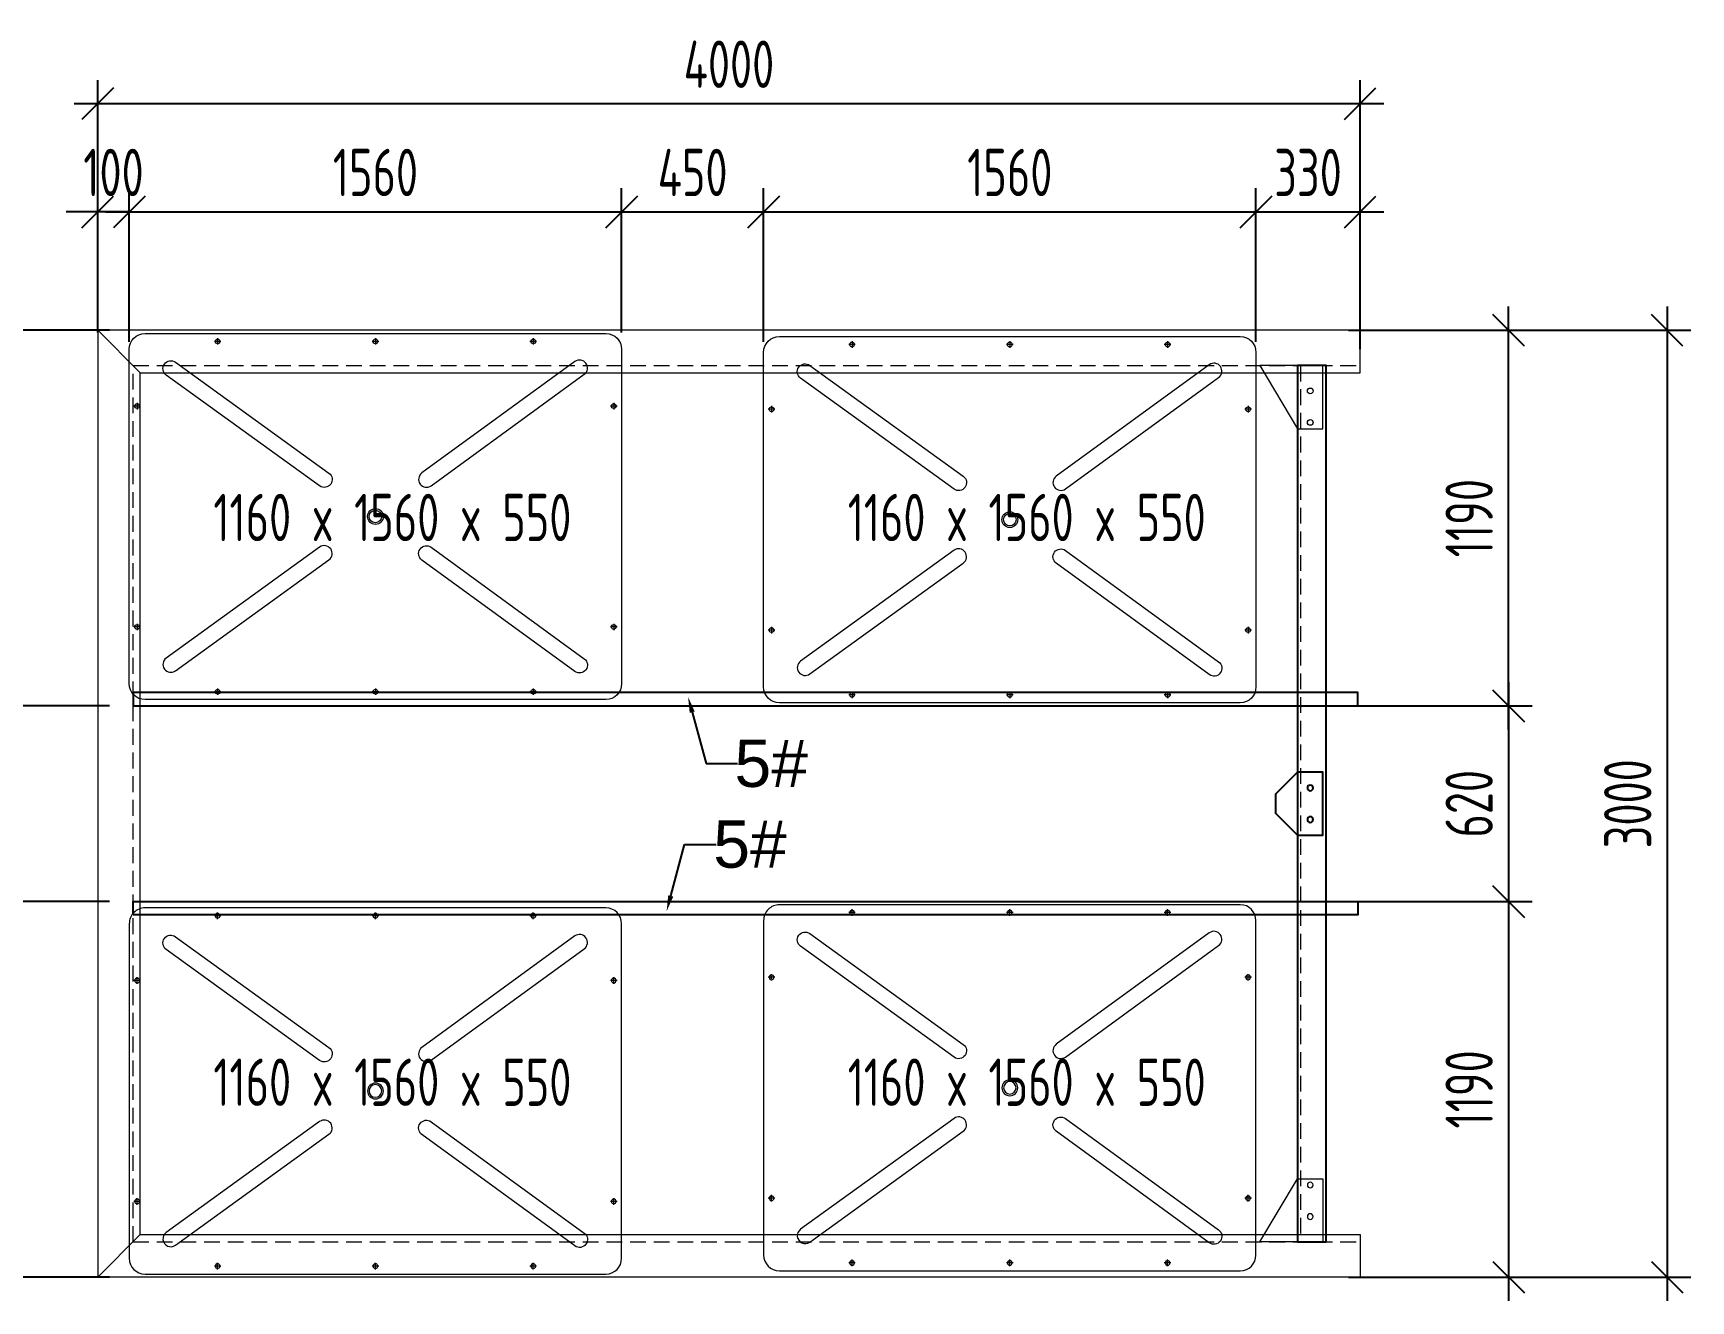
# Model space of a CAD drawing. Header units: millimetres. Extents: x 136606 to 1231039, y 82794 to 127364.
# Drawn here: x 934858 to 940111, y 117123 to 121139 of the extents above; entities that cross this region are included whole.
import ezdxf
from ezdxf import colors
from ezdxf.entities.mleader import LeaderData, LeaderLine
from ezdxf.math import Vec2, Vec3

# ---------------------------------------------------------------- set-up
doc = ezdxf.new("R2010")
doc.units = ezdxf.units.MM
doc.linetypes.add('CENTER', pattern=[0.6, 0.375, -0.075, 0.075, -0.075])
doc.linetypes.add('DASHED', pattern=[0.75, 0.5, -0.25])
for name, color, linetype, lineweight in [('dim', 6, 'Continuous', 13), ('加强板', 140, 'Continuous', 18), ('文本', 3, 'Continuous', 13), ('浮箱', 160, 'Continuous', 20), ('铝型材', 7, 'Continuous', 13)]:
    doc.layers.add(name, color=color, linetype=linetype, lineweight=lineweight)
for name, color, linetype in [('卡槽', 242, 'Continuous'), ('标注', 9, 'Continuous'), ('连接端梁', 130, 'Continuous')]:
    doc.layers.add(name, color=color, linetype=linetype)
doc.styles.add('Arial', font='arial.ttf')
doc.styles.add('hztxt', font='ros1.shx', dxfattribs={"width": 0.8, "bigfont": 'hztxt.shx'})
doc.dimstyles.new('DIM-50', dxfattribs={"dimscale": 50, "dimtxt": 3, "dimasz": 2, "dimexe": 1.5, "dimexo": 1.5, "dimgap": 1, "dimtad": 1, "dimdec": 1, "dimdsep": 46, "dimtxsty": 'hztxt', "dimblk": 'OBLIQUE', "dimcen": 0, "dimdle": 1.5, "dimclrd": 9, "dimclre": 9, "dimclrt": 2, "dimadec": 1, "dimazin": 0, "dimtfac": 1, "dimtdec": 1, "dimtix": 1, "dimtmove": 2, "dimatfit": 3, "dimldrblk": 'OBLIQUE', "dimfxl": 15, "dimtolj": 1, "dimtzin": 0, "dimarcsym": 1})

# ---------------------------------------------------------------- blocks, each defined once
blk = doc.blocks.new('_Oblique')
at = {"color": 0, "linetype": 'ByBlock', "lineweight": -2}
blk.add_line((-0.5, -0.5), (0.5, 0.5), dxfattribs=at)
blk = doc.blocks.new('*D2305')
at = {"layer": 'Defpoints', "color": 0, "transparency": 16777216}
for p in [(935062.8, 120915.6), (935062.8, 120197.6, 0), (939062.8, 120197.6)]:
    blk.add_point(p, dxfattribs=at)
at = {"layer": '标注', "color": 9, "lineweight": -2, "transparency": 16777216}
for p, q in [((935062.8, 120272.6), (935062.8, 120990.6)), ((939062.8, 120272.6), (939062.8, 120990.6)), ((939137.8, 120915.6), (934987.8, 120915.6))]:
    blk.add_line(p, q, dxfattribs=at)
at = {"layer": '标注', "color": 9, "lineweight": -2, "transparency": 16777216, "xscale": 100, "yscale": 100, "zscale": 100, "rotation": 180}
blk.add_blockref('_Oblique', (935062.8, 120915.6), dxfattribs=at)
at = {"layer": '标注', "color": 9, "lineweight": -2, "transparency": 16777216, "xscale": 100, "yscale": 100, "zscale": 100}
blk.add_blockref('_Oblique', (939062.8, 120915.6), dxfattribs=at)
at = {"layer": '标注', "color": 2, "transparency": 16777216, "insert": (937062.8, 121040.6), "char_height": 150, "attachment_point": 5, "style": 'hztxt'}
blk.add_mtext('\\A1;4000', dxfattribs=at)
blk = doc.blocks.new('*D2306')
at = {"layer": 'Defpoints', "color": 0, "transparency": 16777216}
for p in [(935062.8, 120572.7), (935062.8, 120115.6), (935162.8, 120086.6, 0)]:
    blk.add_point(p, dxfattribs=at)
at = {"layer": '标注', "color": 9, "lineweight": -2, "transparency": 16777216}
for p, q in [((935062.8, 120190.6), (935062.8, 120647.7)), ((935162.8, 120161.6), (935162.8, 120647.7)), ((935062.8, 120572.7), (934962.8, 120572.7)), ((935162.8, 120572.7), (935062.8, 120572.7)), ((935162.8, 120572.7), (935262.8, 120572.7))]:
    blk.add_line(p, q, dxfattribs=at)
at = {"layer": '标注', "color": 9, "lineweight": -2, "transparency": 16777216, "xscale": 100, "yscale": 100, "zscale": 100}
blk.add_blockref('_Oblique', (935062.8, 120572.7), dxfattribs=at)
at = {"layer": '标注', "color": 9, "lineweight": -2, "transparency": 16777216, "xscale": 100, "yscale": 100, "zscale": 100, "rotation": 180}
blk.add_blockref('_Oblique', (935162.8, 120572.7), dxfattribs=at)
at = {"layer": '标注', "color": 2, "transparency": 16777216, "insert": (935112.8, 120697.7), "char_height": 150, "attachment_point": 5, "style": 'hztxt'}
blk.add_mtext('\\A1;100', dxfattribs=at)
blk = doc.blocks.new('*D2307')
at = {"layer": 'Defpoints', "color": 0, "transparency": 16777216}
for p in [(936722.8, 120572.7), (935162.8, 120086.6, 0), (936722.8, 120115.6, 0)]:
    blk.add_point(p, dxfattribs=at)
at = {"layer": '标注', "color": 9, "lineweight": -2, "transparency": 16777216}
for p, q in [((935162.8, 120161.6), (935162.8, 120647.7)), ((936722.8, 120190.6), (936722.8, 120647.7)), ((935087.8, 120572.7), (936797.8, 120572.7))]:
    blk.add_line(p, q, dxfattribs=at)
at = {"layer": '标注', "color": 9, "lineweight": -2, "transparency": 16777216, "xscale": 100, "yscale": 100, "zscale": 100, "rotation": 180}
blk.add_blockref('_Oblique', (935162.8, 120572.7), dxfattribs=at)
at = {"layer": '标注', "color": 9, "lineweight": -2, "transparency": 16777216, "xscale": 100, "yscale": 100, "zscale": 100}
blk.add_blockref('_Oblique', (936722.8, 120572.7), dxfattribs=at)
at = {"layer": '标注', "color": 2, "transparency": 16777216, "insert": (935942.8, 120697.7), "char_height": 150, "attachment_point": 5, "style": 'hztxt'}
blk.add_mtext('\\A1;1560', dxfattribs=at)
blk = doc.blocks.new('*D2308')
at = {"layer": 'Defpoints', "color": 0, "transparency": 16777216}
for p in [(937172.8, 120572.7), (936722.8, 120115.6, 0), (937172.8, 120086.6, 0)]:
    blk.add_point(p, dxfattribs=at)
at = {"layer": '标注', "color": 9, "lineweight": -2, "transparency": 16777216}
for p, q in [((936722.8, 120190.6), (936722.8, 120647.7)), ((937172.8, 120161.6), (937172.8, 120647.7)), ((936647.8, 120572.7), (937247.8, 120572.7))]:
    blk.add_line(p, q, dxfattribs=at)
at = {"layer": '标注', "color": 9, "lineweight": -2, "transparency": 16777216, "xscale": 100, "yscale": 100, "zscale": 100, "rotation": 180}
blk.add_blockref('_Oblique', (936722.8, 120572.7), dxfattribs=at)
at = {"layer": '标注', "color": 9, "lineweight": -2, "transparency": 16777216, "xscale": 100, "yscale": 100, "zscale": 100}
blk.add_blockref('_Oblique', (937172.8, 120572.7), dxfattribs=at)
at = {"layer": '标注', "color": 2, "transparency": 16777216, "insert": (936947.8, 120697.7), "char_height": 150, "attachment_point": 5, "style": 'hztxt'}
blk.add_mtext('\\A1;450', dxfattribs=at)
blk = doc.blocks.new('*D2309')
at = {"layer": 'Defpoints', "color": 0, "transparency": 16777216}
for p in [(938732.8, 120572.7), (937172.8, 120086.6, 0), (938732.8, 120115.6, 0)]:
    blk.add_point(p, dxfattribs=at)
at = {"layer": '标注', "color": 9, "lineweight": -2, "transparency": 16777216}
for p, q in [((937172.8, 120161.6), (937172.8, 120647.7)), ((938732.8, 120190.6), (938732.8, 120647.7)), ((937097.8, 120572.7), (938807.8, 120572.7))]:
    blk.add_line(p, q, dxfattribs=at)
at = {"layer": '标注', "color": 9, "lineweight": -2, "transparency": 16777216, "xscale": 100, "yscale": 100, "zscale": 100, "rotation": 180}
blk.add_blockref('_Oblique', (937172.8, 120572.7), dxfattribs=at)
at = {"layer": '标注', "color": 9, "lineweight": -2, "transparency": 16777216, "xscale": 100, "yscale": 100, "zscale": 100}
blk.add_blockref('_Oblique', (938732.8, 120572.7), dxfattribs=at)
at = {"layer": '标注', "color": 2, "transparency": 16777216, "insert": (937952.8, 120697.7), "char_height": 150, "attachment_point": 5, "style": 'hztxt'}
blk.add_mtext('\\A1;1560', dxfattribs=at)
blk = doc.blocks.new('*D2310')
at = {"layer": 'Defpoints', "color": 0, "transparency": 16777216}
for p in [(939062.8, 120572.7), (938732.8, 120085.6), (939062.8, 120062.6)]:
    blk.add_point(p, dxfattribs=at)
at = {"layer": '标注', "color": 9, "lineweight": -2, "transparency": 16777216}
for p, q in [((938732.8, 120160.6), (938732.8, 120647.7)), ((939062.8, 120137.6), (939062.8, 120647.7)), ((938657.8, 120572.7), (939137.8, 120572.7))]:
    blk.add_line(p, q, dxfattribs=at)
at = {"layer": '标注', "color": 9, "lineweight": -2, "transparency": 16777216, "xscale": 100, "yscale": 100, "zscale": 100, "rotation": 180}
blk.add_blockref('_Oblique', (938732.8, 120572.7), dxfattribs=at)
at = {"layer": '标注', "color": 9, "lineweight": -2, "transparency": 16777216, "xscale": 100, "yscale": 100, "zscale": 100}
blk.add_blockref('_Oblique', (939062.8, 120572.7), dxfattribs=at)
at = {"layer": '标注', "color": 2, "transparency": 16777216, "insert": (938897.8, 120697.7), "char_height": 150, "attachment_point": 5, "style": 'hztxt'}
blk.add_mtext('\\A1;330', dxfattribs=at)
blk = doc.blocks.new('FX')
at = {"layer": '浮箱', "color": 5, "linetype": 'Continuous'}
for p, q in [((1949463, 183145.6, 0), (1950923, 183145.6, 0)), ((1949413, 182035.6, 0), (1949413, 183095.6, 0)), ((1950973, 183095.6, 0), (1950973, 182035.6, 0)), ((1950923, 181985.6, 0), (1949463, 181985.6, 0))]:
    blk.add_line(p, q, dxfattribs=at)
at = {"layer": '浮箱', "color": 1, "linetype": 'CENTER', "ltscale": 9.652}
for p, q in [((1949703.4, 183120.6, 0), (1949682.5, 183120.6, 0)), ((1949693, 183131, 0), (1949693, 183110.1, 0)), ((1950203.4, 183120.6, 0), (1950182.5, 183120.6, 0)), ((1950193, 183131, 0), (1950193, 183110.1, 0)), ((1950703.4, 183120.6, 0), (1950682.5, 183120.6, 0)), ((1950693, 183131, 0), (1950693, 183110.1, 0)), ((1949448.4, 182915.6, 0), (1949427.5, 182915.6, 0)), ((1949438, 182926, 0), (1949438, 182905.1, 0)), ((1950958.4, 182915.6, 0), (1950937.5, 182915.6, 0)), ((1950948, 182926, 0), (1950948, 182905.1, 0)), ((1949448.4, 182215.6, 0), (1949427.5, 182215.6, 0)), ((1949438, 182226, 0), (1949438, 182205.1, 0)), ((1950958.4, 182215.6, 0), (1950937.5, 182215.6, 0)), ((1950948, 182226, 0), (1950948, 182205.1, 0)), ((1949703.4, 182010.6, 0), (1949682.5, 182010.6, 0)), ((1949693, 182021, 0), (1949693, 182000.1, 0)), ((1950203.4, 182010.6, 0), (1950182.5, 182010.6, 0)), ((1950193, 182021, 0), (1950193, 182000.1, 0)), ((1950703.4, 182010.6, 0), (1950682.5, 182010.6, 0)), ((1950693, 182021, 0), (1950693, 182000.1, 0))]:
    blk.add_line(p, q, dxfattribs=at)
at = {"layer": '浮箱', "linetype": 'Continuous'}
for p, q in [((1950793.9, 183145.7, 0), (1950793.9, 183145.6, 0)), ((1950798.7, 183145.6, 0), (1950798.7, 183145.7, 0)), ((1950798.8, 183145.6, 0), (1950798.8, 183145.7, 0)), ((1950799, 183145.6, 0), (1950799, 183145.7, 0)), ((1950799.6, 183145.7, 0), (1950799.6, 183145.6, 0)), ((1950799.7, 183145.7, 0), (1950799.7, 183145.6, 0)), ((1950800, 183145.7, 0), (1950800, 183145.6, 0)), ((1950805.4, 183145.6, 0), (1950805.4, 183145.7, 0)), ((1949413, 182978.1, 0), (1949412.8, 182978.1, 0)), ((1949412.9, 182972.6, 0), (1949413, 182972.6, 0)), ((1949412.9, 182972.3, 0), (1949413, 182972.3, 0)), ((1949412.9, 182972.3, 0), (1949413, 182972.3, 0)), ((1949413, 182971.6, 0), (1949412.9, 182971.6, 0)), ((1949413, 182971.4, 0), (1949412.9, 182971.4, 0)), ((1949413, 182971.3, 0), (1949412.9, 182971.3, 0)), ((1949412.9, 182966.5, 0), (1949413, 182966.5, 0))]:
    blk.add_line(p, q, dxfattribs=at)
at = {"layer": '浮箱', "color": 5, "linetype": 'Continuous', "elevation": 0}
for points in [[(1949529.9, 183013.8, -1), (1949559.2, 183054.4), (1950045.5, 182703, -0.999989), (1950016.2, 182662.5), (1949529.9, 183013.8)], [(1950854.5, 183016.1, 1), (1950825.1, 183056.6), (1950340, 182703.5, 0.999989), (1950369.4, 182663.1), (1950854.5, 183016.1)], [(1949529.9, 182117.3, 1), (1949559.2, 182076.8), (1950045.5, 182428.2, 0.999989), (1950016.2, 182468.7), (1949529.9, 182117.3)], [(1950854.5, 182115, -1), (1950825.1, 182074.6), (1950340, 182427.7, -0.999989), (1950369.4, 182468.1), (1950854.5, 182115)]]:
    blk.add_lwpolyline(points, format="xyb", dxfattribs=at)
blk.add_lwpolyline([(1950207.7, 182585.8), (1950207.7, 182585.8)], dxfattribs=at)
at = {"layer": '浮箱', "color": 9, "linetype": 'Continuous'}
for centre in [(1949693, 183120.6, 0), (1950193, 183120.6, 0), (1950693, 183120.6, 0), (1949438, 182915.6, 0), (1950948, 182915.6, 0), (1949438, 182215.6, 0), (1950948, 182215.6, 0), (1949693, 182010.6, 0), (1950193, 182010.6, 0), (1950693, 182010.6, 0)]:
    blk.add_circle(centre, 7.5, dxfattribs=at)
at = {"layer": '浮箱', "color": 5, "linetype": 'Continuous'}
for radius in [25, 20]:
    blk.add_circle((1950193, 182565.6, 0), radius, dxfattribs=at)
at = {"layer": '浮箱', "color": 5, "linetype": 'Continuous', "extrusion": (0, 0, -1)}
for centre, start, end in [((-1949463, 183095.6, 0), 0, 90), ((-1950923, 183095.6, 0), 90, 180), ((-1949463, 182035.6, 0), 270, 0), ((-1950923, 182035.6, 0), 180, 270)]:
    blk.add_arc(centre, 50, start, end, dxfattribs=at)
blk = doc.blocks.new('*D2277')
at = {"layer": 'Defpoints', "color": 0, "transparency": 16777216}
for p in [(935062.8, 120197.6), (934089.9, 117197.6), (935062.8, 117197.6)]:
    blk.add_point(p, dxfattribs=at)
at = {"layer": '标注', "color": 9, "lineweight": -2, "transparency": 16777216}
for p, q in [((934089.9, 120272.6), (934089.9, 117122.6)), ((934987.8, 120197.6), (934014.9, 120197.6)), ((934987.8, 117197.6), (934014.9, 117197.6))]:
    blk.add_line(p, q, dxfattribs=at)
at = {"layer": '标注', "color": 9, "lineweight": -2, "transparency": 16777216, "xscale": 100, "yscale": 100, "zscale": 100}
for p, rotation in [((934089.9, 120197.6), 90), ((934089.9, 117197.6), 270)]:
    blk.add_blockref('_Oblique', p, dxfattribs=dict(at, rotation=rotation))
at = {"layer": '标注', "color": 2, "transparency": 16777216, "insert": (933964.9, 118697.6), "char_height": 150, "attachment_point": 5, "rotation": 90, "style": 'hztxt'}
blk.add_mtext('\\A1;3000', dxfattribs=at)
blk = doc.blocks.new('*D2278')
at = {"layer": 'Defpoints', "color": 0, "transparency": 16777216}
for p in [(934592.4, 120197.6), (935174.8, 120197.6), (935174.8, 119007.6, 0)]:
    blk.add_point(p, dxfattribs=at)
at = {"layer": '标注', "color": 9, "lineweight": -2, "transparency": 16777216}
for p, q in [((934592.4, 118932.6), (934592.4, 120272.6)), ((935099.8, 120197.6), (934517.4, 120197.6)), ((935099.8, 119007.6), (934517.4, 119007.6))]:
    blk.add_line(p, q, dxfattribs=at)
at = {"layer": '标注', "color": 9, "lineweight": -2, "transparency": 16777216, "xscale": 100, "yscale": 100, "zscale": 100}
for p, rotation in [((934592.4, 120197.6), 90), ((934592.4, 119007.6), 270)]:
    blk.add_blockref('_Oblique', p, dxfattribs=dict(at, rotation=rotation))
at = {"layer": '标注', "color": 2, "transparency": 16777216, "insert": (934467.4, 119602.6), "char_height": 150, "attachment_point": 5, "rotation": 90, "style": 'hztxt'}
blk.add_mtext('\\A1;1190', dxfattribs=at)
blk = doc.blocks.new('*D2279')
at = {"layer": 'Defpoints', "color": 0, "transparency": 16777216}
for p in [(935174.8, 118387.6, 0), (934592.4, 117197.6), (935174.8, 117197.6)]:
    blk.add_point(p, dxfattribs=at)
at = {"layer": '标注', "color": 9, "lineweight": -2, "transparency": 16777216}
for p, q in [((934592.4, 118462.6), (934592.4, 117122.6)), ((935099.8, 118387.6), (934517.4, 118387.6)), ((935099.8, 117197.6), (934517.4, 117197.6))]:
    blk.add_line(p, q, dxfattribs=at)
at = {"layer": '标注', "color": 9, "lineweight": -2, "transparency": 16777216, "xscale": 100, "yscale": 100, "zscale": 100}
for p, rotation in [((934592.4, 118387.6), 90), ((934592.4, 117197.6), 270)]:
    blk.add_blockref('_Oblique', p, dxfattribs=dict(at, rotation=rotation))
at = {"layer": '标注', "color": 2, "transparency": 16777216, "insert": (934467.4, 117792.6), "char_height": 150, "attachment_point": 5, "rotation": 90, "style": 'hztxt'}
blk.add_mtext('\\A1;1190', dxfattribs=at)
blk = doc.blocks.new('*D2280')
at = {"layer": 'Defpoints', "color": 0, "transparency": 16777216}
for p in [(935174.8, 119007.6), (934592.4, 118387.6), (935174.8, 118387.6, 0)]:
    blk.add_point(p, dxfattribs=at)
at = {"layer": '标注', "color": 9, "lineweight": -2, "transparency": 16777216}
for p, q in [((934592.4, 119082.6), (934592.4, 118312.6)), ((935099.8, 119007.6), (934517.4, 119007.6)), ((935099.8, 118387.6), (934517.4, 118387.6))]:
    blk.add_line(p, q, dxfattribs=at)
at = {"layer": '标注', "color": 9, "lineweight": -2, "transparency": 16777216, "xscale": 100, "yscale": 100, "zscale": 100}
for p, rotation in [((934592.4, 119007.6), 90), ((934592.4, 118387.6), 270)]:
    blk.add_blockref('_Oblique', p, dxfattribs=dict(at, rotation=rotation))
at = {"layer": '标注', "color": 2, "transparency": 16777216, "insert": (934467.4, 118697.6), "char_height": 150, "attachment_point": 5, "rotation": 90, "style": 'hztxt'}
blk.add_mtext('\\A1;620', dxfattribs=at)
blk = doc.blocks.new('A$C0D8A069B')
blk.add_lwpolyline([(80, -100), (0, -100), (0, 100), (80, 100), (150, 30), (150, -30), (80, -100)])
for centre in [(40, 50), (40, -50)]:
    blk.add_circle(centre, 9)
blk = doc.blocks.new('连接加强板')
at = {"layer": '加强板'}
blk.add_lwpolyline([(-194915.5, -558.8), (-194915.5, -358.8), (-195115.5, -478.8), (-195115.5, -558.8)], close=True, dxfattribs=at)
for centre in [(-195095.5, -518.8), (-194995.5, -518.8)]:
    blk.add_circle(centre, 9, dxfattribs=at)
blk = doc.blocks.new('*U2226')
at = {"rotation": 90.00000000000001}
blk.add_blockref('连接加强板', (-458.8, 195015.5), dxfattribs=at)
blk = doc.blocks.new('*U2227')
at = {"color": 0, "linetype": 'ByBlock', "lineweight": -2, "transparency": 16777216}
blk.add_blockref('*U2226', (0, 0), dxfattribs=at)
blk = doc.blocks.new('*U2228')
at = {"rotation": 90.00000000000001}
blk.add_blockref('连接加强板', (-458.8, 195015.5), dxfattribs=at)
blk = doc.blocks.new('*U2229')
at = {"color": 0, "linetype": 'ByBlock', "lineweight": -2, "transparency": 16777216}
blk.add_blockref('*U2228', (0, 0), dxfattribs=at)
blk = doc.blocks.new('*D2246')
at = {"layer": 'Defpoints', "color": 0, "transparency": 16777216}
for p in [(939062.8, 120197.6), (939062.8, 117197.6), (940035.7, 117197.6)]:
    blk.add_point(p, dxfattribs=at)
at = {"layer": '标注', "color": 9, "lineweight": -2, "transparency": 16777216}
for p, q in [((940035.7, 120272.6), (940035.7, 117122.6)), ((939137.8, 120197.6), (940110.7, 120197.6)), ((939137.8, 117197.6), (940110.7, 117197.6))]:
    blk.add_line(p, q, dxfattribs=at)
at = {"layer": '标注', "color": 9, "lineweight": -2, "transparency": 16777216, "xscale": 100, "yscale": 100, "zscale": 100}
for p, rotation in [((940035.7, 120197.6), 90), ((940035.7, 117197.6), 270)]:
    blk.add_blockref('_Oblique', p, dxfattribs=dict(at, rotation=rotation))
at = {"layer": '标注', "color": 2, "transparency": 16777216, "insert": (939910.7, 118697.6), "char_height": 150, "attachment_point": 5, "rotation": 90, "style": 'hztxt'}
blk.add_mtext('\\A1;3000', dxfattribs=at)
blk = doc.blocks.new('*D2247')
at = {"layer": 'Defpoints', "color": 0, "transparency": 16777216}
for p in [(938950.8, 120197.6), (939533.2, 120197.6), (938950.8, 119007.6, 0)]:
    blk.add_point(p, dxfattribs=at)
at = {"layer": '标注', "color": 9, "lineweight": -2, "transparency": 16777216}
for p, q in [((939533.2, 118932.6), (939533.2, 120272.6)), ((939025.8, 120197.6), (939608.2, 120197.6)), ((939025.8, 119007.6), (939608.2, 119007.6))]:
    blk.add_line(p, q, dxfattribs=at)
at = {"layer": '标注', "color": 9, "lineweight": -2, "transparency": 16777216, "xscale": 100, "yscale": 100, "zscale": 100}
for p, rotation in [((939533.2, 120197.6), 90), ((939533.2, 119007.6), 270)]:
    blk.add_blockref('_Oblique', p, dxfattribs=dict(at, rotation=rotation))
at = {"layer": '标注', "color": 2, "transparency": 16777216, "insert": (939408.2, 119602.6), "char_height": 150, "attachment_point": 5, "rotation": 90, "style": 'hztxt'}
blk.add_mtext('\\A1;1190', dxfattribs=at)
blk = doc.blocks.new('*D2248')
at = {"layer": 'Defpoints', "color": 0, "transparency": 16777216}
for p in [(938950.8, 118387.6, 0), (938950.8, 117197.6), (939533.2, 117197.6)]:
    blk.add_point(p, dxfattribs=at)
at = {"layer": '标注', "color": 9, "lineweight": -2, "transparency": 16777216}
for p, q in [((939533.2, 118462.6), (939533.2, 117122.6)), ((939025.8, 118387.6), (939608.2, 118387.6)), ((939025.8, 117197.6), (939608.2, 117197.6))]:
    blk.add_line(p, q, dxfattribs=at)
at = {"layer": '标注', "color": 9, "lineweight": -2, "transparency": 16777216, "xscale": 100, "yscale": 100, "zscale": 100}
for p, rotation in [((939533.2, 118387.6), 90), ((939533.2, 117197.6), 270)]:
    blk.add_blockref('_Oblique', p, dxfattribs=dict(at, rotation=rotation))
at = {"layer": '标注', "color": 2, "transparency": 16777216, "insert": (939408.2, 117792.6), "char_height": 150, "attachment_point": 5, "rotation": 90, "style": 'hztxt'}
blk.add_mtext('\\A1;1190', dxfattribs=at)
blk = doc.blocks.new('*D2249')
at = {"layer": 'Defpoints', "color": 0, "transparency": 16777216}
for p in [(938950.8, 119007.6), (938950.8, 118387.6, 0), (939533.2, 118387.6)]:
    blk.add_point(p, dxfattribs=at)
at = {"layer": '标注', "color": 9, "lineweight": -2, "transparency": 16777216}
for p, q in [((939533.2, 119082.6), (939533.2, 118312.6)), ((939025.8, 119007.6), (939608.2, 119007.6)), ((939025.8, 118387.6), (939608.2, 118387.6))]:
    blk.add_line(p, q, dxfattribs=at)
at = {"layer": '标注', "color": 9, "lineweight": -2, "transparency": 16777216, "xscale": 100, "yscale": 100, "zscale": 100}
for p, rotation in [((939533.2, 119007.6), 90), ((939533.2, 118387.6), 270)]:
    blk.add_blockref('_Oblique', p, dxfattribs=dict(at, rotation=rotation))
at = {"layer": '标注', "color": 2, "transparency": 16777216, "insert": (939408.2, 118697.6), "char_height": 150, "attachment_point": 5, "rotation": 90, "style": 'hztxt'}
blk.add_mtext('\\A1;620', dxfattribs=at)

msp = doc.modelspace()

# ---------------------------------------------------------------- linework, layer by layer
at = {"layer": 'dim', "color": 1, "linetype": 'DASHED', "ltscale": 100}
for p, q in [((935174.7622, 120085.6262), (939062.7622, 120085.6262)), ((935174.7622, 117309.6262), (935174.7622, 120085.6262)), ((938873.7622, 120085.6262), (938873.7622, 117309.6262)), ((935174.7622, 117309.6262), (939062.7622, 117309.6262))]:
    msp.add_line(p, q, dxfattribs=at)
at = {"layer": '卡槽', "color": 22, "ltscale": 5000}
for points in [[(935174.7622, 119049.6262), (935174.7622, 119007.6262), (939055.2622, 119007.6262), (939055.2622, 119049.6262)], [(935174.7622, 118345.6262), (935174.7622, 118387.6262), (939055.2622, 118387.6262), (939055.2622, 118345.6262)]]:
    msp.add_lwpolyline(points, close=True, dxfattribs=at)
at = {"layer": '连接端梁', "color": 200}
msp.add_lwpolyline([(938954.7622, 117309.6262), (938954.7622, 120085.6262), (938864.7622, 120085.6262), (938864.7622, 117309.6262)], close=True, dxfattribs=at)
at = {"layer": '铝型材', "color": 3}
for points in [[(939062.7622, 120197.6262), (935062.7622, 120197.6262), (935197.7622, 120062.6262), (939062.7622, 120062.6262)], [(935062.7622, 120197.6262), (935062.7622, 117197.6262), (935197.7622, 117332.6262), (935197.7622, 120062.6262)], [(939062.7622, 117197.6262), (935062.7622, 117197.6262), (935197.7622, 117332.6262), (939062.7622, 117332.6262)]]:
    msp.add_lwpolyline(points, close=True, dxfattribs=at)

# ---------------------------------------------------------------- block references
for p in [(-1014250.206, -62957.9626, 0.0005), (-1012240.206, -62967.9626, 0.0005)]:
    msp.add_blockref('FX', p)
at = {"color": 7}
msp.add_blockref('*U2227', (938844.7622, 119985.6262), dxfattribs=at)
at = {"xscale": -1}
msp.add_blockref('A$C0D8A069B', (938944.7622, 118697.6262), dxfattribs=at)
at = {"xscale": -1, "rotation": 180}
for p in [(-1014250.206, 300353.215, 0.0005), (-1012240.206, 300363.215, 0.0005)]:
    msp.add_blockref('FX', p, dxfattribs=at)
at = {"color": 7, "xscale": -1, "rotation": 180}
msp.add_blockref('*U2229', (938844.7622, 117409.6262), dxfattribs=at)

# ---------------------------------------------------------------- texts
at = {"layer": '文本', "color": 6, "char_height": 150, "attachment_point": 3, "style": 'hztxt'}
for insert in [(936563.6234, 119679.5929, -0.0005), (938573.6234, 119679.5929, -0.0005), (936563.6234, 117890.3708, -0.0005), (938573.6234, 117890.3708, -0.0005)]:
    msp.add_mtext('\\pi41.0595;1160 x 1560 x 550          ', dxfattribs=dict(at, insert=insert))

# ---------------------------------------------------------------- dimensions: what is measured, and where the dimension line sits
at = {"layer": '标注'}
for base, p1, p2, angle, picture, middle in [((935062.7622, 120915.6377), (939062.7622, 120197.6262), (935062.7622, 120197.6262, 0.0005), 180, '*D2305', (937062.7622, 121040.6377)), ((934089.8578, 117197.6262), (935062.7622, 120197.6262), (935062.7622, 117197.6262), 90, '*D2277', (933964.8578, 118697.6262)), ((934592.3553, 120197.6262), (935174.7622, 119007.6262, 0.0005), (935174.7622, 120197.6262), 90, '*D2278', (934467.3553, 119602.6262)), ((939533.1691, 120197.6262), (938950.7622, 119007.6262, 0.0005), (938950.7622, 120197.6262), 90, '*D2247', (939408.1691, 119602.6262)), ((940035.6667, 117197.6262), (939062.7622, 120197.6262), (939062.7622, 117197.6262), 90, '*D2246', (939910.6667, 118697.6262)), ((934592.3553, 118387.6262), (935174.7622, 119007.6262), (935174.7622, 118387.6262, 0.0005), 90, '*D2280', (934467.3553, 118697.6262)), ((939533.1691, 118387.6262), (938950.7622, 119007.6262), (938950.7622, 118387.6262, 0.0005), 90, '*D2249', (939408.1691, 118697.6262)), ((934592.3553, 117197.6262), (935174.7622, 118387.6262, 0.0005), (935174.7622, 117197.6262), 270, '*D2279', (934467.3553, 117792.6262)), ((939533.1691, 117197.6262), (938950.7622, 118387.6262, 0.0005), (938950.7622, 117197.6262), 270, '*D2248', (939408.1691, 117792.6262))]:
    dim = msp.add_linear_dim(base=base, p1=p1, p2=p2, angle=angle, dimstyle='DIM-50', dxfattribs=at)
    dim.commit()
    dim.dimension.update_dxf_attribs({"geometry": picture, "text_midpoint": middle})
for base, p1, p2, picture, middle in [((935062.7622, 120572.7257), (935162.7622, 120086.6262, -0.001), (935062.7622, 120115.6262), '*D2306', (935112.7622, 120697.7257)), ((936722.7622, 120572.7257), (935162.7622, 120086.6262, -0.001), (936722.7622, 120115.6262, -0.001), '*D2307', (935942.7622, 120697.7257)), ((937172.7622, 120572.7257), (936722.7622, 120115.6262, -0.001), (937172.7622, 120086.6262, -0.001), '*D2308', (936947.7622, 120697.7257)), ((938732.7622, 120572.7257), (937172.7622, 120086.6262, -0.001), (938732.7622, 120115.6262, -0.001), '*D2309', (937952.7622, 120697.7257)), ((939062.7622, 120572.7257), (938732.7622, 120085.6262), (939062.7622, 120062.6262), '*D2310', (938897.7622, 120697.7257))]:
    dim = msp.add_linear_dim(base=base, p1=p1, p2=p2, dimstyle='DIM-50', dxfattribs=at)
    dim.commit()
    dim.dimension.update_dxf_attribs({"geometry": picture, "text_midpoint": middle})

# ---------------------------------------------------------------- leaders
at = {"layer": '标注', "color": 6}
ml = msp.add_multileader_mtext('Standard', dxfattribs=at)
ml.set_content('5#', color=6, style='Arial')
ml.set_leader_properties(color=8)
ml.build(insert=Vec2(0, 0))
ml.multileader.update_dxf_attribs({"dogleg_length": 100, "arrow_head_size": 50})
ctx = ml.context
ctx.base_point, ctx.char_height, ctx.arrow_head_size, ctx.plane_origin = Vec3(937090.4509, 118824.6767), 150, 50, Vec3(937286.4145, 117326.0878)
ctx.text_align_type = 2
notes = []
notes.append((ctx, [(1, (1, 1, 0), (936990.4509, 118824.6767), (1, 0), 100, [(0, [(936933.3712, 119035.9752)], 0, [])])]))
ctx.mtext.insert, ctx.mtext.alignment, ctx.mtext.flow_direction = Vec3(937313.3353, 118900.9356), 3, 5
ml = msp.add_multileader_mtext('Standard', dxfattribs=at)
ml.set_content('5#', color=6, style='Arial')
ml.set_leader_properties(color=8)
ml.build(insert=Vec2(0, 0))
ml.multileader.update_dxf_attribs({"dogleg_length": 100, "arrow_head_size": 50})
ctx = ml.context
ctx.base_point, ctx.char_height, ctx.arrow_head_size, ctx.plane_origin = Vec3(937022.4648, 118568.5744), 150, 50, Vec3(937218.4284, 120067.1633)
ctx.text_align_type = 2
notes.append((ctx, [(1, (1, 1, 0), (936922.4648, 118568.5744), (1, 0), 100, [(0, [(936865.3851, 118357.2759)], 0, [])])]))
ctx.mtext.insert, ctx.mtext.alignment, ctx.mtext.flow_direction = Vec3(937246.1906, 118644.8534), 3, 5
for ctx, leaders in notes:
    for number, flags, end, landing, length, lines in leaders:
        leader = LeaderData()
        leader.index, (leader.has_last_leader_line, leader.has_dogleg_vector, leader.attachment_direction) = number, flags
        leader.last_leader_point, leader.dogleg_vector, leader.dogleg_length = Vec3(end), Vec3(landing), length
        for number, points, colour, breaks in lines:
            line = LeaderLine()
            line.index, line.vertices, line.color, line.breaks = number, Vec3.list(points), colors.encode_raw_color(colour), breaks
            leader.lines.append(line)
        ctx.leaders.append(leader)

doc.saveas('drawing.dxf')
